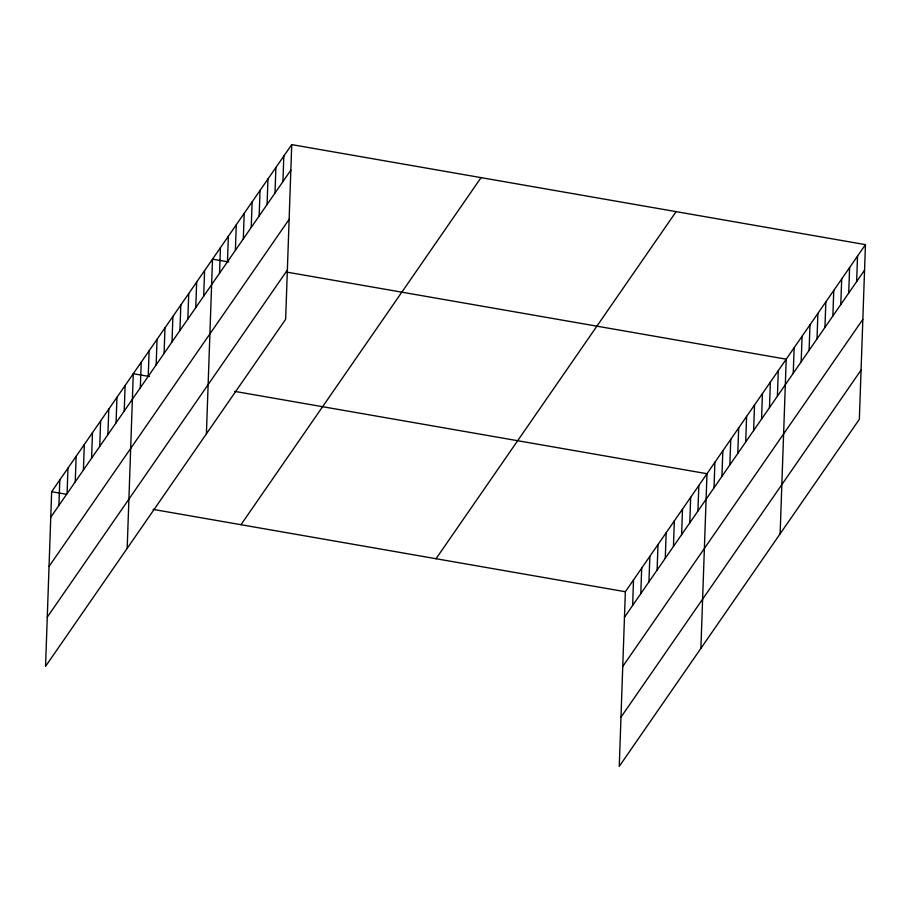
<?xml version="1.0" encoding="UTF-8"?>
<svg xmlns="http://www.w3.org/2000/svg" width="911" height="911" viewBox="0 0 911 911"><rect width="100%" height="100%" fill="white"/><g stroke="black" fill="none" stroke-linecap="round" stroke-linejoin="round"><path stroke-width="1.37" d="M291.736 144.621L51.654 491.701L45.55 666.362L285.644 319.271L291.736 144.621L865.45 244.638L859.346 419.299L619.264 766.379L625.356 591.729L865.45 244.638M58.919 505.434L59.807 479.903M67.084 493.637L67.972 468.106M75.249 481.839L76.137 456.297M83.413 470.03L84.302 444.5M91.578 458.233L92.466 432.702M99.732 446.436L100.631 420.905M107.897 434.627L108.796 409.096M116.061 422.829L116.95 397.298M124.226 411.032L125.114 385.501M127.187 548.354L133.279 373.692L149.506 376.528M140.317 387.779L141.205 362.236M148.231 376.323L149.131 350.792M156.157 364.867L157.045 339.336M164.082 353.411L164.971 327.88M172.008 341.955L172.896 316.424M179.922 330.499L180.822 304.969M187.848 319.055L188.736 293.513M195.774 307.599L196.662 282.068M203.7 296.143L204.588 270.613M206.41 433.818L212.514 259.157L228.741 261.981M219.54 273.232L220.439 247.701M227.465 261.776L228.354 236.245M235.391 250.331L236.279 224.789M243.317 238.876L244.205 213.345M251.231 227.42L252.131 201.889M259.157 215.964L260.045 190.433M267.082 204.508L267.971 178.977M275.008 193.052L275.896 167.522M282.922 181.608L283.822 156.066M632.633 605.462L633.521 579.92M640.797 593.653L641.686 568.122M648.951 581.856L649.85 556.325M657.116 570.058L658.015 544.516M665.281 558.249L666.169 532.719M673.445 546.452L674.334 520.921M681.61 534.655L682.498 509.124M689.775 522.846L690.663 497.315M697.928 511.048L698.828 485.517M700.889 648.37L706.993 473.72L234.708 391.377M714.019 487.795L714.907 462.264M721.945 476.339L722.833 450.808M729.87 464.883L730.759 439.353M737.785 453.427L738.684 427.897M745.71 441.983L746.599 416.441M753.636 430.527L754.524 404.996M761.562 419.071L762.45 393.541M769.476 407.616L770.376 382.085M777.402 396.16L778.301 370.629M780.123 533.835L786.216 359.173L286.885 272.127M793.253 373.259L794.141 347.717M801.179 361.804L802.067 336.273M809.093 350.348L809.993 324.817M817.019 338.892L817.907 313.361M824.945 327.436L825.833 301.905M832.87 315.98L833.759 290.45M840.785 304.536L841.684 278.994M848.71 293.08L849.599 267.549M856.636 281.624L857.524 256.093M50.754 517.243L290.848 170.152M49.035 566.448L289.129 219.357M47.27 617.157L287.364 270.066M240.971 524.713L481.065 177.622M436.039 558.716L676.121 211.625M624.468 617.259L864.562 270.168M622.748 666.465L862.842 319.385M620.972 717.173L861.066 370.082M51.654 491.701L66.526 494.297M153.071 509.386L625.356 591.729"/></g></svg>
